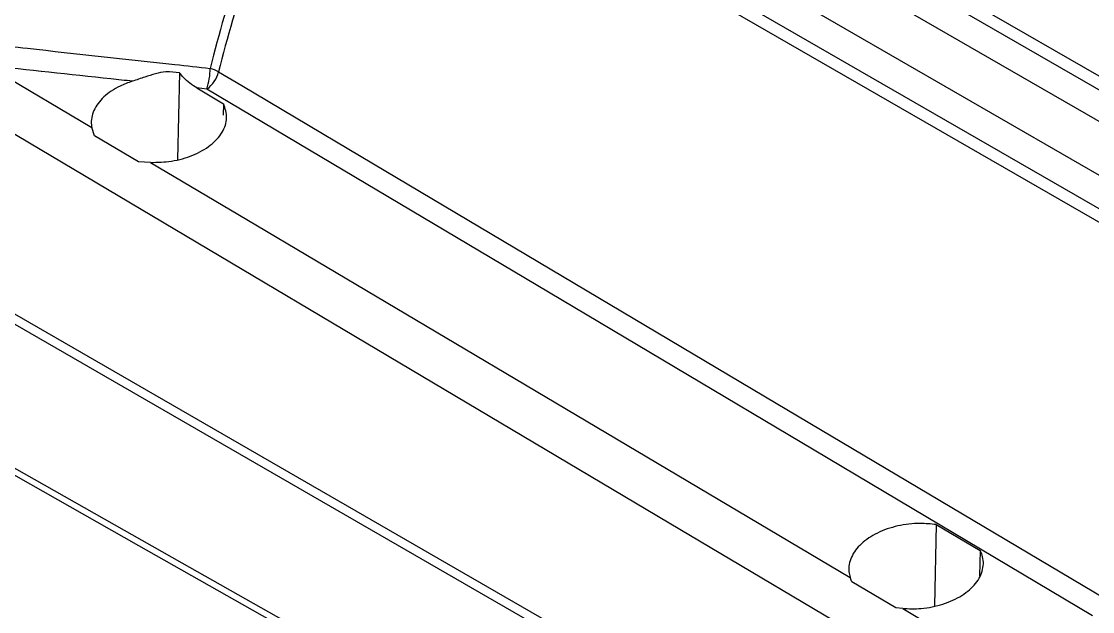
# Model space of a CAD drawing. Extents: x 8 to 113, y 1 to 87.
# Drawn here: x 18.674 to 22.175, y 64.91 to 66.841 of the extents above; entities that cross this region are included whole.
import ezdxf

# ---------------------------------------------------------------- set-up
doc = ezdxf.new("R2010")
doc.units = 0
doc.header["$MEASUREMENT"] = 0
doc.layers.add('OBJECT', color=7, linetype='CONTINUOUS')

msp = doc.modelspace()

# ---------------------------------------------------------------- linework, layer by layer
at = {"layer": 'OBJECT'}
for p, q in [((20.1013, 67.8723), (22.8724, 66.2725)), ((19.8811, 67.8513), (22.7483, 66.1961)), ((22.8426, 66.2444), (20.0727, 67.8435)), ((22.6712, 66.0642), (19.8012, 67.721)), ((19.905, 67.5511), (22.675, 65.952)), ((22.6656, 65.9133), (19.8945, 67.513)), ((18.5617, 66.697), (18.904, 66.4938)), ((19.1904, 66.6734), (19.1841, 66.3898)), ((19.2471, 66.6235), (19.3346, 66.5718)), ((19.2803, 66.62), (19.2471, 66.6235)), ((19.3346, 66.5718), (19.3332, 66.5345)), ((18.9127, 66.4672), (18.904, 66.4938)), ((19.057, 66.3822), (18.9127, 66.4672)), ((19.0956, 66.38), (19.057, 66.3822)), ((21.5898, 64.1878), (18.2778, 66.0998)), ((18.2778, 66.0671), (21.5898, 64.1552)), ((21.6641, 65.195), (21.6582, 64.9294)), ((21.6641, 65.195), (21.8083, 65.1098)), ((21.8083, 65.1098), (21.8052, 65.0269)), ((21.3888, 65.0075), (21.3828, 65.0225)), ((21.5326, 64.9227), (21.3888, 65.0075)), ((21.5547, 64.9205), (21.5326, 64.9227)), ((21.5547, 64.9205), (21.753, 64.8028))]:
    msp.add_line(p, q, dxfattribs=at)
at = {"layer": 'OBJECT', "flags": 128}
for points in [[(19.3186, 66.6763), (19.3943, 66.6313), (19.7437, 66.4234), (21.1413, 65.592), (22.214, 64.9541)], [(21.6729, 64.6758), (21.4966, 64.7806), (20.7913, 65.1996), (18.3286, 66.6631)], [(22.1754, 64.8968), (21.2658, 65.4381), (20.3564, 65.9794), (19.2803, 66.62)], [(19.0956, 66.38), (19.411, 66.1928), (20.3217, 65.6522), (21.3828, 65.0225)], [(18.3286, 65.5625), (18.4931, 65.4693), (19.1984, 65.07), (21.6729, 63.6691)], [(18.3893, 65.5048), (19.057, 65.1264), (21.6981, 63.6301)]]:
    msp.add_lwpolyline(points, dxfattribs=at)
at = {"layer": 'OBJECT'}
for centre, radius, start, end in [((23.3551, 65.6889), 4.185, 156.5781, 166.1907), ((23.3702, 65.6804), 4.1722, 156.5781, 166.1907), ((19.0475, 66.692), 0.2436, 342.8049, 359.0144), ((19.2216, 66.7012), 0.1001, 305.8433, 345.6222), ((19.2541, 66.561), 0.1321, 60.7678, 73.7309)]:
    msp.add_arc(centre, radius, start, end, dxfattribs=at)
for points, knots in [([(18.5731, 66.767), (18.6132, 66.7625), (18.814, 66.74), (19.0533, 66.7136), (19.2526, 66.692), (19.2911, 66.6878)], [0, 0, 0, 0, 0.167872, 0.839363, 1, 1, 1, 1]), ([(19.0366, 66.6457), (19.0132, 66.6482), (18.8548, 66.665), (18.6965, 66.6823), (18.5617, 66.697)], [0, 0, 0, 0, 0.147984, 1, 1, 1, 1]), ([(19.1904, 66.6734), (19.1757, 66.6752), (19.1378, 66.6798), (19.0859, 66.662), (19.0501, 66.6501), (19.0366, 66.6457)], [0, 0, 0, 0, 0.281227, 0.727864, 1, 1, 1, 1]), ([(19.2471, 66.6235), (19.2321, 66.6334), (19.2119, 66.6467), (19.1947, 66.668), (19.1904, 66.6734)], [0, 0, 0, 0, 0.746488, 1, 1, 1, 1]), ([(19.0366, 66.6457), (19.0228, 66.6407), (18.9868, 66.6276), (18.9401, 66.5953), (18.907, 66.5507), (18.9005, 66.5153), (18.9035, 66.4967), (18.904, 66.4938)], [0, 0, 0, 0, 0.162696, 0.424831, 0.687546, 0.950209, 1, 1, 1, 1]), ([(19.0956, 66.38), (19.1188, 66.3805), (19.1669, 66.3815), (19.2363, 66.4017), (19.2946, 66.4347), (19.3334, 66.4777), (19.35, 66.5258), (19.3397, 66.5565), (19.3346, 66.5718)], [0, 0, 0, 0, 0.15611, 0.324409, 0.493191, 0.662433, 0.831758, 1, 1, 1, 1]), ([(21.6641, 65.195), (21.6467, 65.1969), (21.6053, 65.2012), (21.5372, 65.1929), (21.4695, 65.1696), (21.416, 65.1336), (21.3834, 65.0891), (21.3759, 65.0504), (21.3813, 65.0288), (21.3828, 65.0225)], [0, 0, 0, 0, 0.117568, 0.279861, 0.442586, 0.605907, 0.769589, 0.933238, 1, 1, 1, 1]), ([(21.5547, 64.9205), (21.5748, 64.9198), (21.6194, 64.9184), (21.6881, 64.9329), (21.7509, 64.9616), (21.7968, 65.0016), (21.82, 65.0481), (21.8191, 65.0854), (21.8104, 65.105), (21.8083, 65.1098)], [0, 0, 0, 0, 0.1323065, 0.2945263, 0.4572118, 0.6204257, 0.783854, 0.9470851, 1, 1, 1, 1])]:
    msp.add_open_spline(points, degree=3, knots=knots, dxfattribs=at)

doc.saveas('drawing.dxf')
